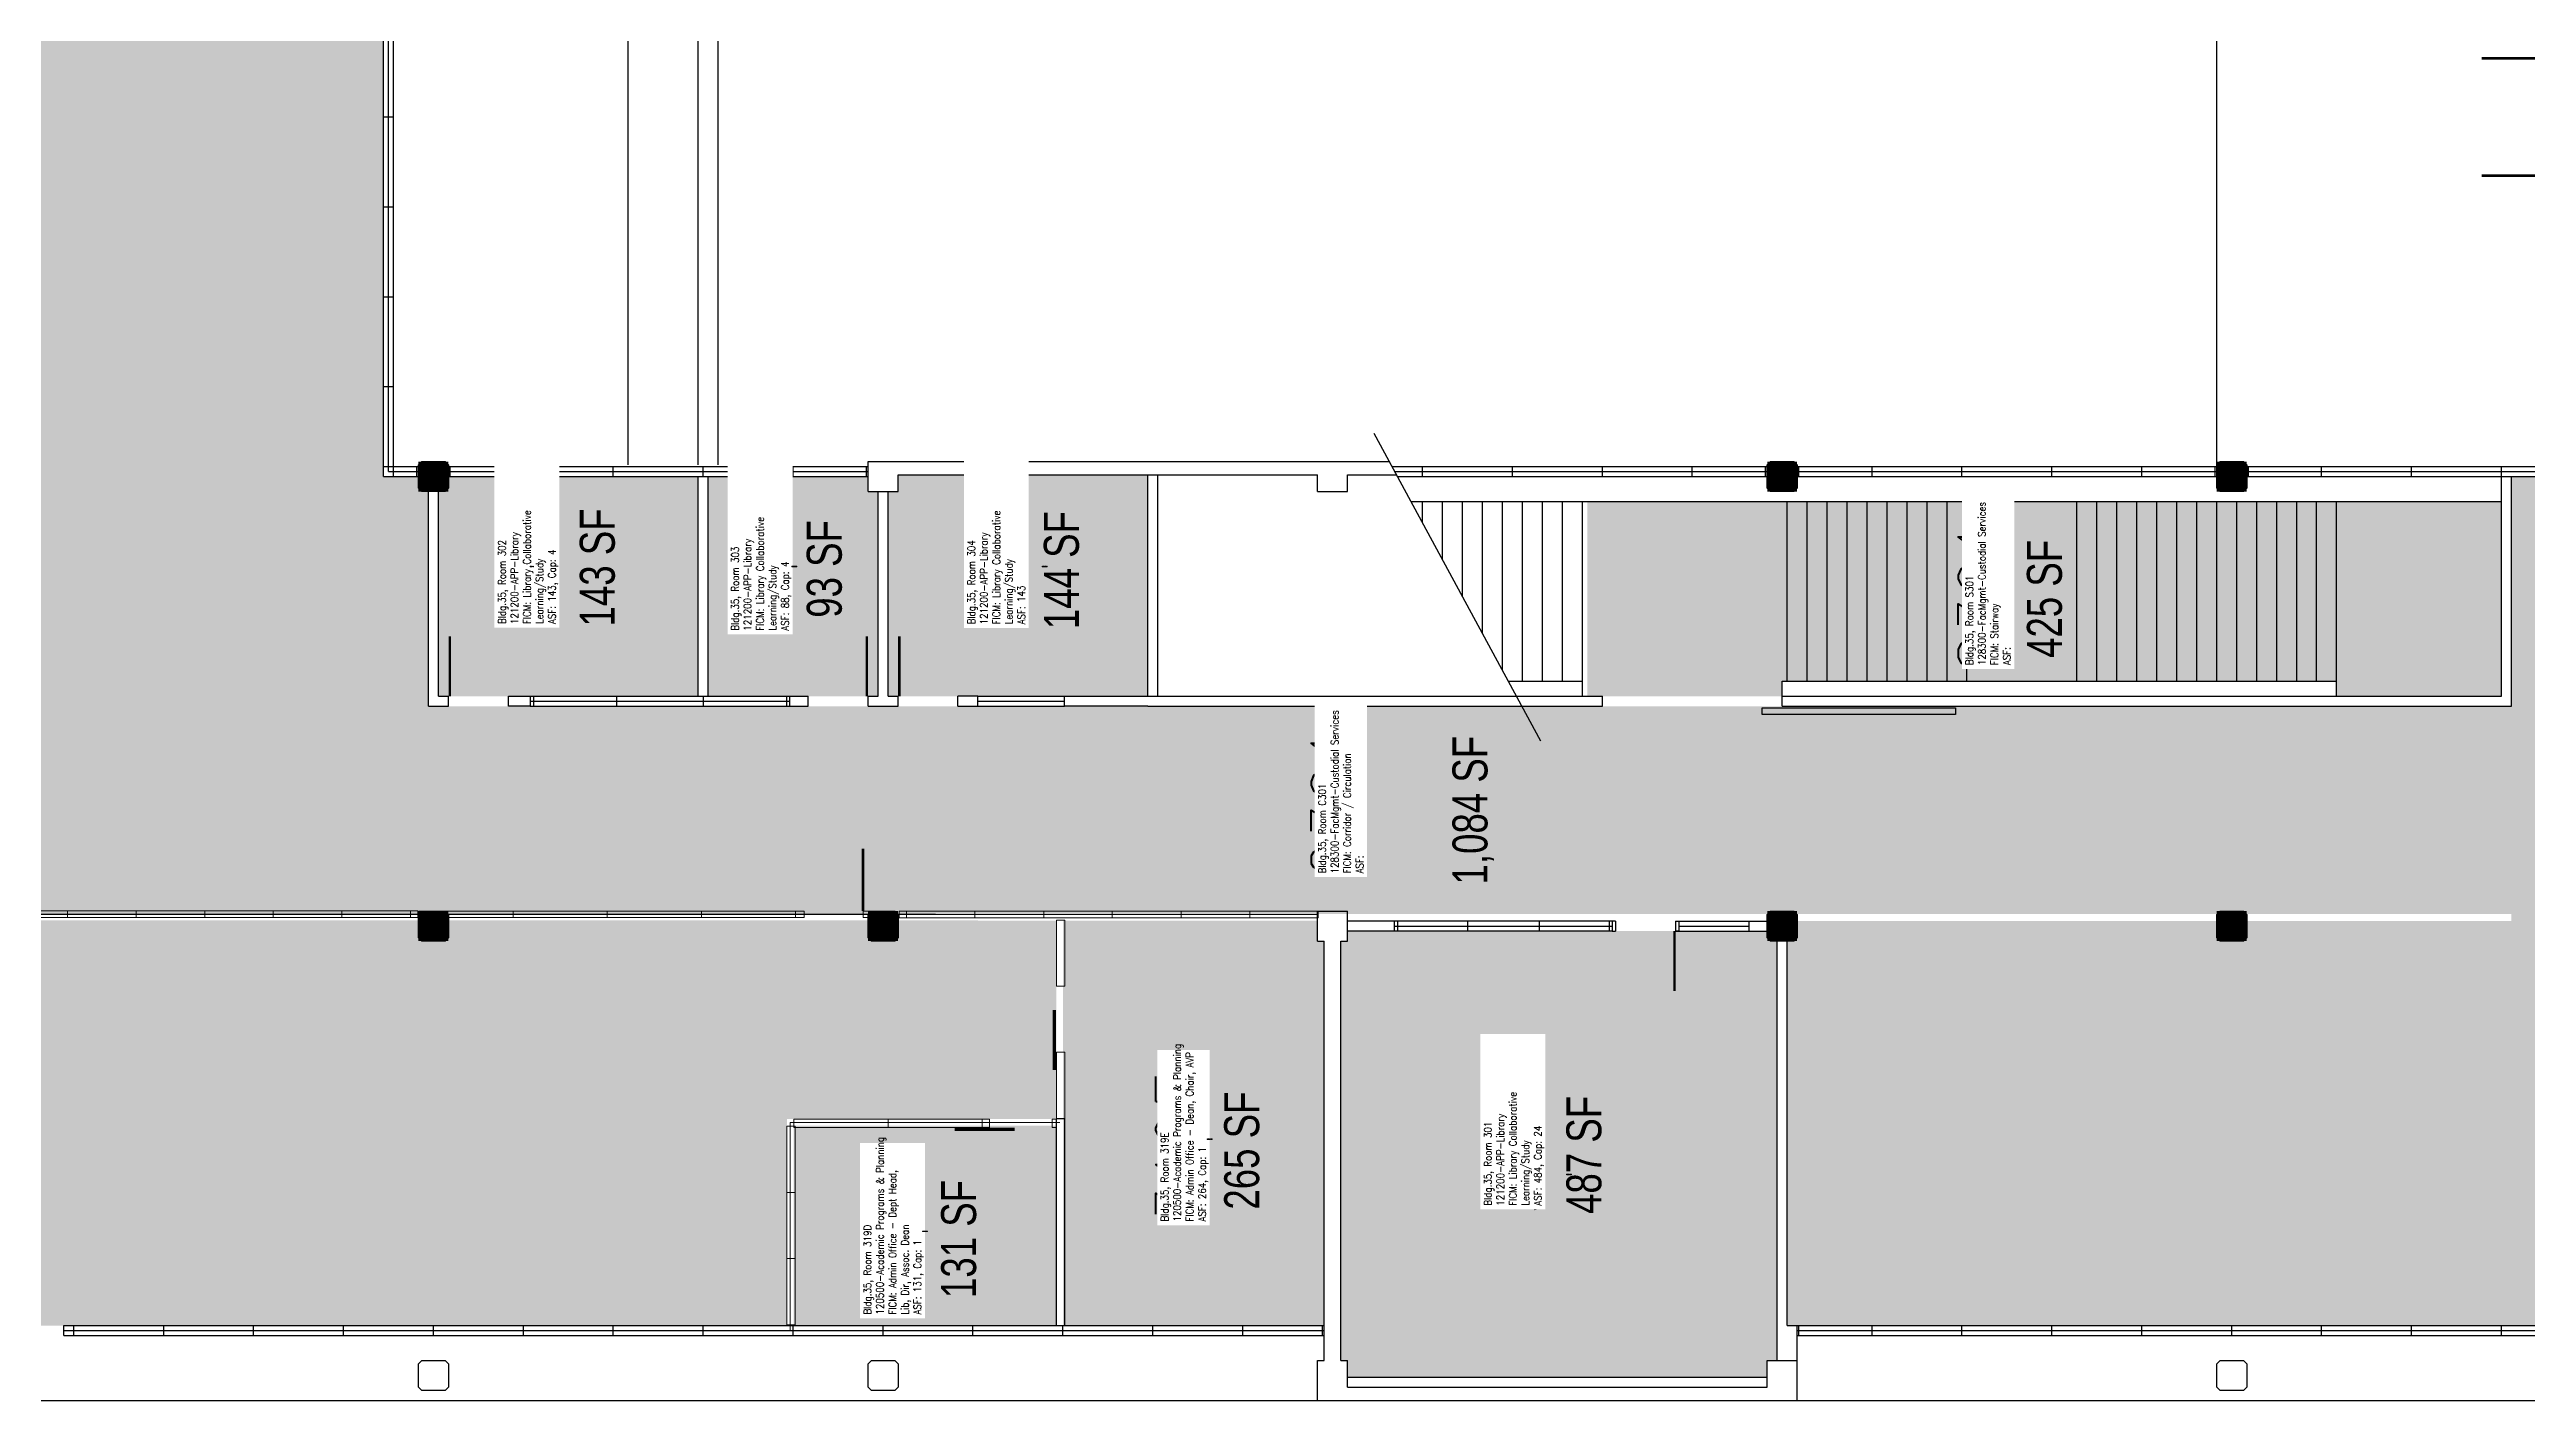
# Model space of a CAD drawing. Header units: inches. Extents: x 0 to 3525, y 0 to 2715.
# Drawn here: x 849 to 2337, y 255 to 1066 of the extents above; entities that cross this region are included whole.
import ezdxf
from ezdxf.enums import TextEntityAlignment as Align

# ---------------------------------------------------------------- set-up
doc = ezdxf.new("R2010")
doc.units = ezdxf.units.IN
doc.header["$LTSCALE"] = 10
doc.header["$MEASUREMENT"] = 0
doc.layers.get('0').update_dxf_attribs({"linetype": 'CONTINUOUS'})
for name, color, linetype in [('A-DOOR', 2, 'CONTINUOUS'), ('A-FLOR', 3, 'CONTINUOUS'), ('A-GLAZ', 1, 'CONTINUOUS'), ('A-GLAZ-SILL', 2, 'CONTINUOUS'), ('A-IDEN-RNUM', 7, 'CONTINUOUS'), ('A-IDEN-SNUM', 4, 'CONTINUOUS'), ('A-IDEN-VNUM', 4, 'CONTINUOUS'), ('A-ROOF', 2, 'CONTINUOUS'), ('A-SWAL', 5, 'CONTINUOUS'), ('A-WALL', 5, 'CONTINUOUS'), ('A-WALL-PATT', 7, 'CONTINUOUS'), ('AREA-TEXT', 3, 'CONTINUOUS'), ('Rooms-Category-Color', 7, 'CONTINUOUS'), ('Rooms-College-Color', 7, 'CONTINUOUS'), ('Rooms-Department-Color', 7, 'CONTINUOUS'), ('Rooms-Division-Color', 7, 'CONTINUOUS'), ('Rooms-Information', 7, 'CONTINUOUS')]:
    doc.layers.add(name, color=color, linetype=linetype)
doc.styles.add('AREA', font='arial.ttf', dxfattribs={"width": 0.75, "height": 21})
doc.styles.add('ROOMSNUMBER', font='TXT.SHX', dxfattribs={"height": 0.03})
doc.styles.add('ROOMVNUMBER', font='simplex.shx', dxfattribs={"width": 0.85})

# ---------------------------------------------------------------- blocks, each defined once
blk = doc.blocks.new('COL')
at = {"layer": 'A-SWAL'}
blk.add_lwpolyline([(9, 7), (9, -7), (7, -9), (-7, -9), (-9, -7), (-9, 7), (-7, 9), (7, 9)], close=True, dxfattribs=at)
at = {"layer": 'A-WALL-PATT', "const_width": 18}
blk.add_lwpolyline([(0, 9), (0, -9)], dxfattribs=at)

msp = doc.modelspace()

# ---------------------------------------------------------------- hatches: boundary and pattern name
at = {"layer": 'Rooms-Category-Color', "true_color": 0x99d7b2}
for points in [[(1077, 547.2), (1077, 672), (1077, 801), (1073, 801), (1071, 803), (1071, 810), (1050, 810), (1050, 1566), (2352, 1566), (2352, 810), (2328, 810), (2328, 543), (1899, 543), (1899, 533), (1897, 531), (1893, 531), (1893, 300), (2422, 300), (2422, 378), (2430, 378), (2430, 279), (2439, 279), (2439, 263), (2691, 263), (2691, 279), (2709, 279), (2709, 486), (2700, 486), (2700, 972), (2808, 972), (2808, 1458), (2700, 1458), (2700, 1566), (2700, 1728), (2710, 1728), (2710, 1635), (2808, 1635), (2916, 1635), (2967, 1635), (2973, 1635), (3048, 1635), (3048, 1882), (3048, 1890), (3085, 1890), (3085, 1893), (3085, 2052), (3085, 2160), (3085, 2260), (3048, 2260), (3048, 2268), (3048, 2421), (3048, 2529), (2708, 2529), (2708, 2427), (2708, 2421), (2708, 2322), (2700, 2322), (2700, 2328), (2700, 2422), (2541, 2422), (2535, 2422), (2519, 2422), (2518, 2422), (2507, 2422), (2483, 2422), (2482, 2422), (2471, 2422), (2436, 2422), (2430, 2422), (2430, 2322), (2422, 2322), (2422, 2529), (1088, 2529), (1088, 2322), (1080, 2322), (1080, 2422), (1074, 2422), (921, 2422), (915, 2422), (899, 2422), (898, 2422), (894.4, 2422), (863, 2422), (862, 2422), (858.4, 2422), (810, 2422), (810, 2325), (810, 2322), (802, 2322), (802, 2421), (802, 2427), (802, 2529), (540, 2529), (300, 2529), (300, 2439), (300, 2435), (300, 2421), (300, 2331), (300, 2323), (270, 2323), (270, 2169), (279, 2169), (279, 2163), (300, 2163), (435, 2163), (435, 2107), (435, 2071), (435, 1837), (435, 1801), (435, 1785), (492, 1785), (528, 1785), (537, 1785), (543, 1785), (543, 1772), (543, 1736), (543, 1623), (554, 1623), (559, 1623), (590, 1623), (595, 1623), (645, 1623), (651, 1623), (655, 1623), (691, 1623), (702, 1623), (702, 1620), (806, 1620), (807, 1620), (810, 1620), (810, 1461), (810, 1350), (810, 1305.5), (810, 1263.5), (810, 1188.6), (810, 1146.6), (810, 957.6), (810, 810), (810, 549), (817, 549), (819, 547.2), (1076.7, 547.2)], [(1185, 810), (1188, 810), (1191, 810), (1239, 810), (1239, 678), (1191, 678), (1125, 678), (1089, 678), (1083, 678), (1083, 699), (1083, 705), (1083, 810), (1089, 810), (1103, 810), (1139, 810)], [(1341, 801), (1341, 810), (1245, 810), (1245, 678), (1305, 678), (1321, 678), (1341, 678), (1347, 678), (1347, 699), (1347, 801)], [(1359, 801), (1359, 811), (1509, 811), (1509, 810), (1509, 705), (1509, 678), (1461, 678), (1458, 678), (1455, 678), (1395, 678), (1359, 678), (1353, 678), (1353, 705), (1353, 801)], [(1887, 279), (1881, 279), (1881, 269), (1785, 269), (1779, 269), (1629, 269), (1629, 279), (1625, 279), (1625, 432), (1625, 531), (1629, 531), (1629, 537), (1631, 537), (1632, 537), (1667, 537), (1668, 537), (1779, 537), (1785, 537), (1790, 537), (1826, 537), (1887, 537), (1887, 300), (1887, 299), (1887, 279), (1887, 299)]]:
    msp.add_hatch(color=253, dxfattribs=at).paths.add_polyline_path(points)
at = {"layer": 'Rooms-Category-Color', "true_color": 0xfa9ba3}
for points in [[(804.9, 549), (804.9, 810), (537, 810), (537, 822), (537, 858), (537, 937), (537, 962), (518, 962), (514, 962), (467, 962), (437.6, 962), (437.6, 919.6), (370.7, 919.6), (370.7, 962), (271, 962), (271, 819), (279, 819), (279, 816), (279, 810), (279, 801), (271, 801), (271, 549), (279, 549), (279, 543), (279, 537), (279, 535), (300, 535), (300, 531), (300, 437.5), (810.6, 437.5), (810.6, 300), (819, 300), (969, 300), (975, 300), (1077, 300), (1083, 300), (1292.3, 300), (1292.3, 424), (1454.1, 424), (1454.1, 543.3), (819, 543.5), (819, 533), (817, 531), (803, 531), (801, 533), (801, 547), (803, 549)], [(1458.1, 300), (1615, 300), (1615, 531), (1611, 531), (1611, 543.3), (1458.1, 543.3)], [(1296.3, 300), (1454.1, 300), (1454.1, 420), (1296.3, 420)]]:
    msp.add_hatch(color=241, dxfattribs=at).paths.add_polyline_path(points)
at = {"layer": 'Rooms-Category-Color', "true_color": 0xadadad}
for points in [[(2322, 795), (2223, 795), (2163, 795), (2151, 795), (2067, 795), (2001, 795), (1989, 795), (1994.5, 795), (1773, 795), (1773, 678), (1890, 678), (1890, 687), (2001, 687), (2067, 687), (2115, 687), (2223, 687), (2223, 678), (2319, 678), (2322, 678), (2322, 722), (2322, 758)], [(2328, 672), (1077, 672), (1077, 547.2), (2328, 547.2)]]:
    msp.add_hatch(color=253, dxfattribs=at).paths.add_polyline_path(points)
at = {"layer": 'Rooms-College-Color', "true_color": 0x80bc67}
for points in [[(1077, 547.2), (1077, 672), (1077, 801), (1073, 801), (1071, 803), (1071, 810), (1050, 810), (1050, 1566), (2352, 1566), (2352, 810), (2328, 810), (2328, 543), (1899, 543), (1899, 533), (1897, 531), (1893, 531), (1893, 300), (2422, 300), (2422, 378), (2430, 378), (2430, 279), (2439, 279), (2439, 263), (2691, 263), (2691, 279), (2709, 279), (2709, 486), (2700, 486), (2700, 972), (2808, 972), (2808, 1458), (2700, 1458), (2700, 1566), (2700, 1728), (2710, 1728), (2710, 1635), (2808, 1635), (2916, 1635), (2967, 1635), (2973, 1635), (3048, 1635), (3048, 1882), (3048, 1890), (3085, 1890), (3085, 1893), (3085, 2052), (3085, 2160), (3085, 2260), (3048, 2260), (3048, 2268), (3048, 2421), (3048, 2529), (2708, 2529), (2708, 2427), (2708, 2421), (2708, 2322), (2700, 2322), (2700, 2328), (2700, 2422), (2541, 2422), (2535, 2422), (2519, 2422), (2518, 2422), (2507, 2422), (2483, 2422), (2482, 2422), (2471, 2422), (2436, 2422), (2430, 2422), (2430, 2322), (2422, 2322), (2422, 2529), (1088, 2529), (1088, 2322), (1080, 2322), (1080, 2422), (1074, 2422), (921, 2422), (915, 2422), (899, 2422), (898, 2422), (894.4, 2422), (863, 2422), (862, 2422), (858.4, 2422), (810, 2422), (810, 2325), (810, 2322), (802, 2322), (802, 2421), (802, 2427), (802, 2529), (540, 2529), (300, 2529), (300, 2439), (300, 2435), (300, 2421), (300, 2331), (300, 2323), (270, 2323), (270, 2169), (279, 2169), (279, 2163), (300, 2163), (435, 2163), (435, 2107), (435, 2071), (435, 1837), (435, 1801), (435, 1785), (492, 1785), (528, 1785), (537, 1785), (543, 1785), (543, 1772), (543, 1736), (543, 1623), (554, 1623), (559, 1623), (590, 1623), (595, 1623), (645, 1623), (651, 1623), (655, 1623), (691, 1623), (702, 1623), (702, 1620), (806, 1620), (807, 1620), (810, 1620), (810, 1461), (810, 1350), (810, 1305.5), (810, 1263.5), (810, 1188.6), (810, 1146.6), (810, 957.6), (810, 810), (810, 549), (817, 549), (819, 547.2), (1076.7, 547.2)], [(804.9, 549), (804.9, 810), (537, 810), (537, 822), (537, 858), (537, 937), (537, 962), (518, 962), (514, 962), (467, 962), (437.6, 962), (437.6, 919.6), (370.7, 919.6), (370.7, 962), (271, 962), (271, 819), (279, 819), (279, 816), (279, 810), (279, 801), (271, 801), (271, 549), (279, 549), (279, 543), (279, 537), (279, 535), (300, 535), (300, 531), (300, 437.5), (810.6, 437.5), (810.6, 300), (819, 300), (969, 300), (975, 300), (1077, 300), (1083, 300), (1292.3, 300), (1292.3, 424), (1454.1, 424), (1454.1, 543.3), (819, 543.5), (819, 533), (817, 531), (803, 531), (801, 533), (801, 547), (803, 549)], [(1185, 810), (1188, 810), (1191, 810), (1239, 810), (1239, 678), (1191, 678), (1125, 678), (1089, 678), (1083, 678), (1083, 699), (1083, 705), (1083, 810), (1089, 810), (1103, 810), (1139, 810)], [(1341, 801), (1341, 810), (1245, 810), (1245, 678), (1305, 678), (1321, 678), (1341, 678), (1347, 678), (1347, 699), (1347, 801)], [(1359, 801), (1359, 811), (1509, 811), (1509, 810), (1509, 705), (1509, 678), (1461, 678), (1458, 678), (1455, 678), (1395, 678), (1359, 678), (1353, 678), (1353, 705), (1353, 801)], [(1887, 279), (1881, 279), (1881, 269), (1785, 269), (1779, 269), (1629, 269), (1629, 279), (1625, 279), (1625, 432), (1625, 531), (1629, 531), (1629, 537), (1631, 537), (1632, 537), (1667, 537), (1668, 537), (1779, 537), (1785, 537), (1790, 537), (1826, 537), (1887, 537), (1887, 300), (1887, 299), (1887, 279), (1887, 299)]]:
    msp.add_hatch(color=83, dxfattribs=at).paths.add_polyline_path(points)
at = {"layer": 'Rooms-College-Color', "true_color": 0xadadad}
for points in [[(2322, 795), (2223, 795), (2163, 795), (2151, 795), (2067, 795), (2001, 795), (1989, 795), (1994.5, 795), (1773, 795), (1773, 678), (1890, 678), (1890, 687), (2001, 687), (2067, 687), (2115, 687), (2223, 687), (2223, 678), (2319, 678), (2322, 678), (2322, 722), (2322, 758)], [(2328, 672), (1077, 672), (1077, 547.2), (2328, 547.2)]]:
    msp.add_hatch(color=253, dxfattribs=at).paths.add_polyline_path(points)
at = {"layer": 'Rooms-College-Color', "true_color": 0xffff64}
for points in [[(1458.1, 300), (1615, 300), (1615, 531), (1611, 531), (1611, 543.3), (1458.1, 543.3)], [(1296.3, 300), (1454.1, 300), (1454.1, 420), (1296.3, 420)]]:
    msp.add_hatch(color=51, dxfattribs=at).paths.add_polyline_path(points)
at = {"layer": 'Rooms-Department-Color', "true_color": 0x62f98f}
for points in [[(1077, 547.2), (1077, 672), (1077, 801), (1073, 801), (1071, 803), (1071, 810), (1050, 810), (1050, 1566), (2352, 1566), (2352, 810), (2328, 810), (2328, 543), (1899, 543), (1899, 533), (1897, 531), (1893, 531), (1893, 300), (2422, 300), (2422, 378), (2430, 378), (2430, 279), (2439, 279), (2439, 263), (2691, 263), (2691, 279), (2709, 279), (2709, 486), (2700, 486), (2700, 972), (2808, 972), (2808, 1458), (2700, 1458), (2700, 1566), (2700, 1728), (2710, 1728), (2710, 1635), (2808, 1635), (2916, 1635), (2967, 1635), (2973, 1635), (3048, 1635), (3048, 1882), (3048, 1890), (3085, 1890), (3085, 1893), (3085, 2052), (3085, 2160), (3085, 2260), (3048, 2260), (3048, 2268), (3048, 2421), (3048, 2529), (2708, 2529), (2708, 2427), (2708, 2421), (2708, 2322), (2700, 2322), (2700, 2328), (2700, 2422), (2541, 2422), (2535, 2422), (2519, 2422), (2518, 2422), (2507, 2422), (2483, 2422), (2482, 2422), (2471, 2422), (2436, 2422), (2430, 2422), (2430, 2322), (2422, 2322), (2422, 2529), (1088, 2529), (1088, 2322), (1080, 2322), (1080, 2422), (1074, 2422), (921, 2422), (915, 2422), (899, 2422), (898, 2422), (894.4, 2422), (863, 2422), (862, 2422), (858.4, 2422), (810, 2422), (810, 2325), (810, 2322), (802, 2322), (802, 2421), (802, 2427), (802, 2529), (540, 2529), (300, 2529), (300, 2439), (300, 2435), (300, 2421), (300, 2331), (300, 2323), (270, 2323), (270, 2169), (279, 2169), (279, 2163), (300, 2163), (435, 2163), (435, 2107), (435, 2071), (435, 1837), (435, 1801), (435, 1785), (492, 1785), (528, 1785), (537, 1785), (543, 1785), (543, 1772), (543, 1736), (543, 1623), (554, 1623), (559, 1623), (590, 1623), (595, 1623), (645, 1623), (651, 1623), (655, 1623), (691, 1623), (702, 1623), (702, 1620), (806, 1620), (807, 1620), (810, 1620), (810, 1461), (810, 1350), (810, 1305.5), (810, 1263.5), (810, 1188.6), (810, 1146.6), (810, 957.6), (810, 810), (810, 549), (817, 549), (819, 547.2), (1076.7, 547.2)], [(804.9, 549), (804.9, 810), (537, 810), (537, 822), (537, 858), (537, 937), (537, 962), (518, 962), (514, 962), (467, 962), (437.6, 962), (437.6, 919.6), (370.7, 919.6), (370.7, 962), (271, 962), (271, 819), (279, 819), (279, 816), (279, 810), (279, 801), (271, 801), (271, 549), (279, 549), (279, 543), (279, 537), (279, 535), (300, 535), (300, 531), (300, 437.5), (810.6, 437.5), (810.6, 300), (819, 300), (969, 300), (975, 300), (1077, 300), (1083, 300), (1292.3, 300), (1292.3, 424), (1454.1, 424), (1454.1, 543.3), (819, 543.5), (819, 533), (817, 531), (803, 531), (801, 533), (801, 547), (803, 549)], [(1185, 810), (1188, 810), (1191, 810), (1239, 810), (1239, 678), (1191, 678), (1125, 678), (1089, 678), (1083, 678), (1083, 699), (1083, 705), (1083, 810), (1089, 810), (1103, 810), (1139, 810)], [(1341, 801), (1341, 810), (1245, 810), (1245, 678), (1305, 678), (1321, 678), (1341, 678), (1347, 678), (1347, 699), (1347, 801)], [(1359, 801), (1359, 811), (1509, 811), (1509, 810), (1509, 705), (1509, 678), (1461, 678), (1458, 678), (1455, 678), (1395, 678), (1359, 678), (1353, 678), (1353, 705), (1353, 801)], [(1458.1, 300), (1615, 300), (1615, 531), (1611, 531), (1611, 543.3), (1458.1, 543.3)], [(1887, 279), (1881, 279), (1881, 269), (1785, 269), (1779, 269), (1629, 269), (1629, 279), (1625, 279), (1625, 432), (1625, 531), (1629, 531), (1629, 537), (1631, 537), (1632, 537), (1667, 537), (1668, 537), (1779, 537), (1785, 537), (1790, 537), (1826, 537), (1887, 537), (1887, 300), (1887, 299), (1887, 279), (1887, 299)], [(1296.3, 300), (1454.1, 300), (1454.1, 420), (1296.3, 420)]]:
    msp.add_hatch(color=91, dxfattribs=at).paths.add_polyline_path(points)
at = {"layer": 'Rooms-Department-Color', "true_color": 0xacacac}
for points in [[(2322, 795), (2223, 795), (2163, 795), (2151, 795), (2067, 795), (2001, 795), (1989, 795), (1994.5, 795), (1773, 795), (1773, 678), (1890, 678), (1890, 687), (2001, 687), (2067, 687), (2115, 687), (2223, 687), (2223, 678), (2319, 678), (2322, 678), (2322, 722), (2322, 758)], [(2328, 672), (1077, 672), (1077, 547.2), (2328, 547.2)]]:
    msp.add_hatch(color=253, dxfattribs=at).paths.add_polyline_path(points)
at = {"layer": 'Rooms-Division-Color', "true_color": 0x62f98f}
for points in [[(1077, 547.2), (1077, 672), (1077, 801), (1073, 801), (1071, 803), (1071, 810), (1050, 810), (1050, 1566), (2352, 1566), (2352, 810), (2328, 810), (2328, 543), (1899, 543), (1899, 533), (1897, 531), (1893, 531), (1893, 300), (2422, 300), (2422, 378), (2430, 378), (2430, 279), (2439, 279), (2439, 263), (2691, 263), (2691, 279), (2709, 279), (2709, 486), (2700, 486), (2700, 972), (2808, 972), (2808, 1458), (2700, 1458), (2700, 1566), (2700, 1728), (2710, 1728), (2710, 1635), (2808, 1635), (2916, 1635), (2967, 1635), (2973, 1635), (3048, 1635), (3048, 1882), (3048, 1890), (3085, 1890), (3085, 1893), (3085, 2052), (3085, 2160), (3085, 2260), (3048, 2260), (3048, 2268), (3048, 2421), (3048, 2529), (2708, 2529), (2708, 2427), (2708, 2421), (2708, 2322), (2700, 2322), (2700, 2328), (2700, 2422), (2541, 2422), (2535, 2422), (2519, 2422), (2518, 2422), (2507, 2422), (2483, 2422), (2482, 2422), (2471, 2422), (2436, 2422), (2430, 2422), (2430, 2322), (2422, 2322), (2422, 2529), (1088, 2529), (1088, 2322), (1080, 2322), (1080, 2422), (1074, 2422), (921, 2422), (915, 2422), (899, 2422), (898, 2422), (894.4, 2422), (863, 2422), (862, 2422), (858.4, 2422), (810, 2422), (810, 2325), (810, 2322), (802, 2322), (802, 2421), (802, 2427), (802, 2529), (540, 2529), (300, 2529), (300, 2439), (300, 2435), (300, 2421), (300, 2331), (300, 2323), (270, 2323), (270, 2169), (279, 2169), (279, 2163), (300, 2163), (435, 2163), (435, 2107), (435, 2071), (435, 1837), (435, 1801), (435, 1785), (492, 1785), (528, 1785), (537, 1785), (543, 1785), (543, 1772), (543, 1736), (543, 1623), (554, 1623), (559, 1623), (590, 1623), (595, 1623), (645, 1623), (651, 1623), (655, 1623), (691, 1623), (702, 1623), (702, 1620), (806, 1620), (807, 1620), (810, 1620), (810, 1461), (810, 1350), (810, 1305.5), (810, 1263.5), (810, 1188.6), (810, 1146.6), (810, 957.6), (810, 810), (810, 549), (817, 549), (819, 547.2), (1076.7, 547.2)], [(804.9, 549), (804.9, 810), (537, 810), (537, 822), (537, 858), (537, 937), (537, 962), (518, 962), (514, 962), (467, 962), (437.6, 962), (437.6, 919.6), (370.7, 919.6), (370.7, 962), (271, 962), (271, 819), (279, 819), (279, 816), (279, 810), (279, 801), (271, 801), (271, 549), (279, 549), (279, 543), (279, 537), (279, 535), (300, 535), (300, 531), (300, 437.5), (810.6, 437.5), (810.6, 300), (819, 300), (969, 300), (975, 300), (1077, 300), (1083, 300), (1292.3, 300), (1292.3, 424), (1454.1, 424), (1454.1, 543.3), (819, 543.5), (819, 533), (817, 531), (803, 531), (801, 533), (801, 547), (803, 549)], [(1185, 810), (1188, 810), (1191, 810), (1239, 810), (1239, 678), (1191, 678), (1125, 678), (1089, 678), (1083, 678), (1083, 699), (1083, 705), (1083, 810), (1089, 810), (1103, 810), (1139, 810)], [(1341, 801), (1341, 810), (1245, 810), (1245, 678), (1305, 678), (1321, 678), (1341, 678), (1347, 678), (1347, 699), (1347, 801)], [(1359, 801), (1359, 811), (1509, 811), (1509, 810), (1509, 705), (1509, 678), (1461, 678), (1458, 678), (1455, 678), (1395, 678), (1359, 678), (1353, 678), (1353, 705), (1353, 801)], [(1458.1, 300), (1615, 300), (1615, 531), (1611, 531), (1611, 543.3), (1458.1, 543.3)], [(1887, 279), (1881, 279), (1881, 269), (1785, 269), (1779, 269), (1629, 269), (1629, 279), (1625, 279), (1625, 432), (1625, 531), (1629, 531), (1629, 537), (1631, 537), (1632, 537), (1667, 537), (1668, 537), (1779, 537), (1785, 537), (1790, 537), (1826, 537), (1887, 537), (1887, 300), (1887, 299), (1887, 279), (1887, 299)], [(1296.3, 300), (1454.1, 300), (1454.1, 420), (1296.3, 420)]]:
    msp.add_hatch(color=91, dxfattribs=at).paths.add_polyline_path(points)
at = {"layer": 'Rooms-Division-Color', "true_color": 0xadadad}
for points in [[(2322, 795), (2223, 795), (2163, 795), (2151, 795), (2067, 795), (2001, 795), (1989, 795), (1994.5, 795), (1773, 795), (1773, 678), (1890, 678), (1890, 687), (2001, 687), (2067, 687), (2115, 687), (2223, 687), (2223, 678), (2319, 678), (2322, 678), (2322, 722), (2322, 758)], [(2328, 672), (1077, 672), (1077, 547.2), (2328, 547.2)]]:
    msp.add_hatch(color=253, dxfattribs=at).paths.add_polyline_path(points)

# ---------------------------------------------------------------- linework, layer by layer
at = {"layer": 'A-DOOR'}
for p, q in [((1878, 671), (1994, 671)), ((1878, 667), (1878, 671)), ((1994, 671), (1994, 667)), ((1994, 667), (1878, 667))]:
    msp.add_line(p, q, dxfattribs=at)
for points in [[(2346, 1061.2, 1.5, 1.5, 0), (2310, 1061.2, 0, 0, 0), (2310, 1060.5, 0, 0, 0.414214), (2347.5, 1026, 0, 0, 0.414214)], [(2346, 990.7, 1.5, 1.5, 0), (2310, 990.7, 0, 0, 0), (2310, 991.5, 0, 0, -0.414214), (2347.5, 1026, 0, 0, -0.414214)], [(1089.8, 678, 1.5, 1.5, 0), (1089.8, 714, 0, 0, 0), (1090.5, 714, 0, 0, -0.414214), (1125, 676.5, 0, 0, -0.414214)], [(1340.3, 678, 1.5, 1.5, 0), (1340.3, 714, 0, 0, 0), (1339.5, 714, 0, 0, 0.414214), (1305, 676.5, 0, 0, 0.414214)], [(1359.8, 678, 1.5, 1.5, 0), (1359.8, 714, 0, 0, 0), (1360.5, 714, 0, 0, -0.414214), (1395, 676.5, 0, 0, -0.414214)], [(1338, 549, 1.5, 1.5, 0), (1338, 586.5, 0, 0, 0), (1337.2, 586.5, 0, 0, 0.414214), (1302.7, 549, 0, 0, 0.414214)], [(1825.3, 537, 1.5, 1.5, 0), (1825.3, 501, 0, 0, 0), (1824.5, 501, 0, 0, -0.414214), (1790, 538.5, 0, 0, -0.414214)], [(822.8, 298, 1.5, 1.5, 0), (822.8, 334, 0, 0, 0), (823.5, 334, 0, 0, -0.414214), (858, 296.5, 0, 0, -0.414214)]]:
    msp.add_lwpolyline(points, format="xyseb", dxfattribs=at)
at = {"layer": 'A-DOOR', "const_width": 2}
for points in [[(1452.8, 453.6), (1452.8, 465.6), (1452.8, 477.6), (1452.8, 489.6)], [(1393, 417.8), (1405, 417.8), (1417, 417.8), (1429, 417.8)], [(1393, 417.8), (1405, 417.8), (1417, 417.8), (1429, 417.8)]]:
    msp.add_lwpolyline(points, dxfattribs=at)
at = {"layer": 'A-FLOR'}
for p, q in [((2151, 816), (2151, 1560)), ((1745, 651.1), (1645, 835.8)), ((1674, 782.2), (1674, 795)), ((1686, 760), (1686, 795)), ((1698, 737.9), (1698, 795)), ((1710, 715.7), (1710, 795)), ((1722, 693.5), (1722, 795)), ((1734, 687), (1734, 795)), ((1746, 687), (1746, 795)), ((1758, 687), (1758, 795)), ((1770, 687), (1770, 795)), ((1893, 687.4), (1893, 795)), ((1905, 687.4), (1905, 795)), ((1917, 687.4), (1917, 795)), ((1929, 687.4), (1929, 795)), ((1941, 687.4), (1941, 795)), ((1953, 687.4), (1953, 795)), ((1965, 687.4), (1965, 795)), ((1977, 687.4), (1977, 795)), ((1989, 687.4), (1989, 795)), ((2001, 687.4), (2001, 795)), ((2067, 687.4), (2067, 795)), ((2079, 687.4), (2079, 795)), ((2091, 687.4), (2091, 795)), ((2103, 687.4), (2103, 795)), ((2115, 687.4), (2115, 795)), ((2127, 687.4), (2127, 795)), ((2139, 687.4), (2139, 795)), ((2151, 687.4), (2151, 795)), ((2163, 687.4), (2163, 795)), ((2175, 687.4), (2175, 795)), ((2187, 687), (2187, 795)), ((2199, 687), (2199, 795)), ((2211, 687), (2211, 795)), ((2223, 687), (2223, 795))]:
    msp.add_line(p, q, dxfattribs=at)
at = {"layer": 'A-GLAZ'}
for p, q in [((1053, 813), (1053, 1563)), ((1050, 1026), (1056, 1026)), ((1050, 972), (1056, 972)), ((1050, 918), (1056, 918)), ((1050, 864), (1056, 864)), ((1050, 816), (1056, 816)), ((1053, 813), (1071, 813)), ((1056, 810), (1056, 816)), ((1070, 810), (1070, 816)), ((1089, 813), (1341, 813)), ((1090, 810), (1090, 816)), ((1134, 810), (1134, 816)), ((1188, 810), (1188, 816)), ((1242, 810), (1242, 816)), ((1296, 810), (1296, 816)), ((1340, 810), (1340, 816)), ((1657.3, 813), (1881, 813)), ((1674, 810), (1674, 816)), ((1728, 810), (1728, 816)), ((1782, 810), (1782, 816)), ((1836, 810), (1836, 816)), ((1880, 810), (1880, 816)), ((1899, 813), (2151, 813)), ((1900, 810), (1900, 816)), ((1944, 810), (1944, 816)), ((1998, 810), (1998, 816)), ((2052, 810), (2052, 816)), ((2106, 810), (2106, 816)), ((2150, 810), (2150, 816)), ((2169, 813), (2349, 813)), ((2170, 810), (2170, 816)), ((2214, 810), (2214, 816)), ((2268, 810), (2268, 816)), ((2322, 810), (2322, 816)), ((1138, 675), (1190, 675)), ((1140, 678), (1140, 672)), ((1190, 678), (1190, 672)), ((1190, 675), (1242, 675)), ((1242, 678), (1242, 672)), ((1242, 675), (1294, 675)), ((1292, 678), (1292, 672)), ((1407, 675), (1459, 675)), ((811.5, 547.2), (1341, 547.2)), ((852.1, 547.2), (1381.6, 547.2)), ((1657, 540), (1788, 540)), ((1659, 543), (1659, 537)), ((1701, 543), (1701, 537)), ((1744, 543), (1744, 537)), ((1786, 543), (1786, 537)), ((1828, 540), (1870, 540)), ((864, 294), (864, 300)), ((918, 294), (918, 300)), ((972, 294), (972, 300)), ((1026, 294), (1026, 300)), ((1080, 294), (1080, 300)), ((1134, 294), (1134, 300)), ((1188, 294), (1188, 300)), ((1242, 294), (1242, 300)), ((1296, 294), (1296, 300)), ((1350, 294), (1350, 300)), ((1404, 294), (1404, 300)), ((1458, 294), (1458, 300)), ((1512, 294), (1512, 300)), ((1566, 294), (1566, 300)), ((1614, 294), (1614, 300)), ((1900, 294), (1900, 300)), ((1944, 294), (1944, 300)), ((1998, 294), (1998, 300)), ((2052, 294), (2052, 300)), ((2106, 294), (2106, 300)), ((2160, 294), (2160, 300)), ((2214, 294), (2214, 300)), ((2268, 294), (2268, 300)), ((2322, 294), (2322, 300)), ((858, 297), (1615, 297)), ((1899, 297), (2383, 297))]:
    msp.add_line(p, q, dxfattribs=at)
at = {"layer": 'A-GLAZ', "lineweight": 0}
for points in [[(1070.6, 547.2), (819, 547.2)], [(1359.7, 547), (1611.4, 547)], [(1294.3, 296.9), (1294.3, 422)], [(1294.3, 422), (1456.1, 422)]]:
    msp.add_lwpolyline(points, dxfattribs=at)
at = {"layer": 'A-GLAZ-SILL'}
for p, q in [((1050, 810), (1050, 1566)), ((1056, 816), (1056, 1560)), ((1050, 810), (1071, 810)), ((1056, 816), (1071, 816)), ((1089, 816), (1341, 816)), ((1089, 810), (1341, 810)), ((1655.7, 816), (1881, 816)), ((1658.9, 810), (1881, 810)), ((1899, 816), (2151, 816)), ((1899, 810), (2151, 810)), ((2169, 816), (2346, 816)), ((2169, 810), (2352, 810)), ((1138, 678), (1190, 678)), ((1138, 672), (1190, 672)), ((1190, 678), (1242, 678)), ((1190, 672), (1242, 672)), ((1242, 678), (1294, 678)), ((1242, 672), (1294, 672)), ((1407, 678), (1459, 678)), ((1407, 672), (1459, 672)), ((1701, 543), (1657, 543)), ((1701, 537), (1657, 537)), ((1744, 543), (1701, 543)), ((1744, 537), (1701, 537)), ((1788, 543), (1744, 543)), ((1788, 537), (1744, 537)), ((1828, 543), (1870, 543)), ((1828, 537), (1870, 537)), ((858, 300), (1615, 300)), ((1899, 300), (2383, 300)), ((858, 294), (1615, 294)), ((1899, 294), (2383, 294))]:
    msp.add_line(p, q, dxfattribs=at)
at = {"layer": 'A-GLAZ-SILL', "lineweight": 0}
for points in [[(860.2, 549.2), (819, 549.2), (819, 545.1), (860.2, 545.1), (860.2, 549.2)], [(901.4, 549.2), (860.2, 549.2), (860.2, 545.1), (901.4, 545.1), (901.4, 549.2)], [(942.6, 549.2), (901.4, 549.2), (901.4, 545.1), (942.6, 545.1), (942.6, 549.2)], [(983.8, 549.2), (942.6, 549.2), (942.6, 545.1), (983.8, 545.1), (983.8, 549.2)], [(1025, 549.2), (983.8, 549.2), (983.8, 545.1), (1025, 545.1), (1025, 549.2)], [(1066.2, 549.2), (1025, 549.2), (1025, 545.1), (1066.2, 545.1), (1066.2, 549.2)], [(1070.6, 549.2), (1066.2, 549.2), (1066.2, 545.1), (1070.6, 545.1), (1070.6, 549.2)], [(1071.3, 545.2), (1127.8, 545.2), (1127.8, 549), (1071.3, 549), (1071.3, 545.2)], [(1127.8, 545.2), (1184.3, 545.2), (1184.3, 549), (1127.8, 549), (1127.8, 545.2)], [(1184.3, 545.2), (1240.9, 545.2), (1240.9, 549), (1184.3, 549), (1184.3, 545.2)], [(1240.9, 545.2), (1297.4, 545.2), (1297.4, 549), (1240.9, 549), (1240.9, 545.2)], [(1302.7, 549), (1297.4, 549), (1297.4, 545.2), (1302.7, 545.2), (1302.7, 549)], [(1343.3, 549), (1338, 549), (1338, 545.2), (1343.3, 545.2), (1343.3, 549)], [(1359.7, 545), (1364.1, 545), (1364.1, 549), (1359.7, 549), (1359.7, 545)], [(1364.1, 545), (1405.2, 545), (1405.2, 549), (1364.1, 549), (1364.1, 545)], [(1405.2, 545), (1446.5, 545), (1446.5, 549), (1405.2, 549), (1405.2, 545)], [(1446.5, 545), (1487.7, 545), (1487.7, 549), (1446.5, 549), (1446.5, 545)], [(1454.1, 543.5), (1454.1, 503.9), (1459.1, 503.9), (1459.1, 543.5), (1454.1, 543.5)], [(1487.7, 545), (1529, 545), (1529, 549), (1487.7, 549), (1487.7, 545)], [(1529, 545), (1570.2, 545), (1570.2, 549), (1529, 549), (1529, 545)], [(1570.2, 545), (1611.4, 545), (1611.4, 549), (1570.2, 549), (1570.2, 545)], [(1454.1, 464.2), (1454.1, 424.1), (1459.1, 424.1), (1459.1, 464.2), (1454.1, 464.2)], [(1297.3, 380), (1297.3, 419.8), (1292.3, 419.8), (1292.3, 380), (1296.3, 380)], [(1296.4, 419), (1353, 419), (1353, 424), (1296.4, 424), (1296.4, 419)], [(1353, 419), (1409.5, 419), (1409.5, 424), (1353, 424), (1353, 420)], [(1409.5, 419), (1413.9, 419), (1413.9, 424), (1409.5, 424), (1409.5, 420)], [(1451.5, 419), (1454.1, 419), (1454.1, 424), (1451.5, 424), (1451.5, 419)], [(1297.3, 340.2), (1297.3, 380), (1292.3, 380), (1292.3, 340.2), (1296.3, 340.2)], [(1297.3, 300.4), (1297.3, 340.2), (1292.3, 340.2), (1292.3, 300.4), (1297.3, 300.4)]]:
    msp.add_lwpolyline(points, dxfattribs=at)
at = {"layer": 'A-ROOF'}
for p, q in [((1197, 817), (1197, 1510)), ((1239, 817), (1239, 1510)), ((1251, 817), (1251, 1510)), ((810, 255), (1611, 255)), ((1899, 255), (2422, 255))]:
    msp.add_line(p, q, dxfattribs=at)
at = {"layer": 'A-WALL'}
for p, q in [((1341, 819), (1359, 819)), ((1341, 801), (1341, 819)), ((1359, 819), (1654.1, 819)), ((1239, 678), (1239, 810)), ((1245, 678), (1245, 810)), ((1359, 811), (1611, 811)), ((1359, 801), (1359, 811)), ((1509, 678), (1509, 811)), ((1515, 678), (1515, 811)), ((1611, 801), (1611, 811)), ((1629, 811), (1658.4, 811)), ((1629, 801), (1629, 811)), ((2322, 678), (2322, 810)), ((2328, 672), (2328, 810)), ((1077, 672), (1077, 801)), ((1083, 678), (1083, 801)), ((1341, 801), (1359, 801)), ((1347, 678), (1347, 801)), ((1353, 678), (1353, 801)), ((1611, 801), (1629, 801)), ((1667.1, 795), (2322, 795)), ((1725.5, 687), (1770, 687)), ((1770, 678), (1770, 687)), ((1890, 687), (2223, 687)), ((1890, 672), (1890, 687)), ((2223, 678), (2223, 687)), ((1077, 672), (1089, 672)), ((1083, 678), (1089, 678)), ((1089, 672), (1089, 678)), ((1125, 672), (1125, 678)), ((1125, 678), (1138, 678)), ((1138, 672), (1125, 672)), ((1138, 678), (1138, 672)), ((1294, 672), (1294, 678)), ((1294, 678), (1305, 678)), ((1294, 672), (1305, 672)), ((1305, 672), (1305, 678)), ((1341, 672), (1341, 678)), ((1341, 678), (1347, 678)), ((1341, 672), (1359, 672)), ((1353, 678), (1359, 678)), ((1359, 672), (1359, 678)), ((1395, 672), (1395, 678)), ((1407, 678), (1395, 678)), ((1395, 672), (1407, 672)), ((1407, 672), (1407, 678)), ((1459, 672), (1459, 678)), ((1459, 678), (1509, 678)), ((1509, 672), (1459, 672)), ((1509, 678), (1730.4, 678)), ((1509, 672), (1733.6, 672)), ((1730.4, 678), (1782, 678)), ((1733.6, 672), (1782, 672)), ((1782, 672), (1782, 678)), ((1890, 678), (2322, 678)), ((1890, 672), (2328, 672)), ((1611, 549), (1629, 549)), ((1611, 531), (1611, 549)), ((1629, 531), (1629, 549)), ((1657, 543), (1629, 543)), ((1657, 537), (1629, 537)), ((1657, 543), (1657, 537)), ((1790, 543), (1788, 543)), ((1788, 543), (1788, 537)), ((1788, 537), (1790, 537)), ((1790, 543), (1790, 537)), ((1826, 543), (1826, 537)), ((1826, 543), (1881, 543)), ((1826, 543), (1828, 543)), ((1826, 537), (1881, 537)), ((1828, 537), (1826, 537)), ((1828, 543), (1828, 537)), ((1870, 543), (1870, 537)), ((1611, 531), (1615, 531)), ((1615, 279), (1615, 531)), ((1625, 279), (1625, 531)), ((1625, 531), (1629, 531)), ((1887, 279), (1887, 531)), ((1893, 300), (1893, 531)), ((1454.1, 300), (1454.1, 424.1)), ((1459.1, 424.1), (1454.1, 424.1)), ((1459.1, 300), (1459.1, 424.1)), ((858, 294), (858, 300)), ((1887, 279), (1887, 299)), ((1893, 300), (1899, 300)), ((1899, 279), (1899, 300)), ((1611, 255), (1611, 279)), ((1611, 279), (1615, 279)), ((1625, 279), (1629, 279)), ((1629, 263), (1629, 279)), ((1629, 269), (1881, 269)), ((1881, 279), (1899, 279)), ((1881, 263), (1881, 279)), ((1899, 255), (1899, 279)), ((1611, 255), (1899, 255)), ((1629, 263), (1881, 263))]:
    msp.add_line(p, q, dxfattribs=at)
for points in [[(1089, 277), (1089, 263), (1087, 261), (1073, 261), (1071, 263), (1071, 277), (1073, 279), (1087, 279)], [(1359, 277), (1359, 263), (1357, 261), (1343, 261), (1341, 263), (1341, 277), (1343, 279), (1357, 279)], [(2169, 277), (2169, 263), (2167, 261), (2153, 261), (2151, 263), (2151, 277), (2153, 279), (2167, 279)]]:
    msp.add_lwpolyline(points, close=True, dxfattribs=at)

# ---------------------------------------------------------------- block references
at = {"xscale": 0.9999999962747097, "yscale": 0.9999999962747097, "zscale": 0.9999999962747097}
for p in [(1080, 810), (1890, 810), (2160, 810), (1080, 540), (1350, 540), (1890, 540), (2160, 540)]:
    msp.add_blockref('COL', p, dxfattribs=at)

# ---------------------------------------------------------------- texts
at = {"layer": 'A-IDEN-RNUM', "style": 'ROOMSNUMBER'}
for s, p in [('0302-00', (1139.1, 755.9)), ('0303-00', (1296.7, 755.9)), ('0304-00', (1447, 755.9)), ('0319-E0', (1546.2, 411.9)), ('0301-00', (1761.9, 390.8)), ('0319-D0', (1375.2, 356.6))]:
    msp.add_text(s, height=0.36, rotation=360, dxfattribs=at).set_placement(p, align=Align.MIDDLE_CENTER)
for s, p in [('S301-00', (2009, 746)), ('C301-00', (1621.7, 609))]:
    msp.add_text(s, height=0.36, rotation=360, dxfattribs=at).set_placement(p, align=Align.MIDDLE)
at = {"layer": 'A-IDEN-SNUM', "style": 'ROOMSNUMBER'}
for s, p in [('0350030200', (1139.1, 755.9)), ('0350030300', (1296.7, 755.9)), ('0350030400', (1447, 755.9)), ('03500319E0', (1546.2, 411.9)), ('0350030100', (1761.9, 390.8)), ('03500319D0', (1375.2, 356.6))]:
    msp.add_text(s, height=0.36, rotation=360, dxfattribs=at).set_placement(p, align=Align.MIDDLE_CENTER)
for s, p in [('0350S30100', (2009, 746)), ('0350C30100', (1621.7, 609))]:
    msp.add_text(s, height=0.36, rotation=360, dxfattribs=at).set_placement(p, align=Align.MIDDLE)
at = {"layer": 'A-IDEN-VNUM', "style": 'ROOMVNUMBER', "width": 0.85}
for s, p in [('304', (1419.5, 756.3)), ('302', (1139.1, 755.9)), ('303', (1279.1, 751.8)), ('S301', (2011.5, 738.2)), ('C301', (1622.8, 613.7)), ('319E', (1529.6, 406.5)), ('301', (1731.3, 400.6)), ('319D', (1358.6, 351.2))]:
    msp.add_text(s, height=31.5, rotation=90, dxfattribs=at).set_placement(p, align=Align.MIDDLE_CENTER)
at = {"layer": 'AREA-TEXT', "style": 'AREA', "width": 0.75}
for s, p in [('143 SF', (1178.4, 755.4)), ('93 SF', (1314.7, 754.5)), ('144 SF', (1457.1, 753.8)), ('425 SF', (2047.5, 736.5)), ('1,084 SF', (1702.5, 609.6)), ('265 SF', (1565.4, 405.1)), ('487 SF', (1770.9, 402.5)), ('131 SF', (1395.4, 352))]:
    msp.add_text(s, height=21, rotation=90, dxfattribs=at).set_placement(p, align=Align.MIDDLE_CENTER)

# ---------------------------------------------------------------- next in the draw order: texts
at = {"layer": 'Rooms-Information', "char_height": 4.5, "width": 100.8, "attachment_point": 7, "rotation": 90, "style": 'ROOMVNUMBER', "bg_fill": 3, "box_fill_scale": 1.5, "bg_fill_color": 256, "bg_fill_true_color": 13158600, "bg_fill_transparency": 0}
for s, insert in [('Bldg.35, Room 302^M^J121200-APP-Library^M^JFICM: Library Collaborative Learning/Study^M^JASF: 143, Cap: 4', (1154.9, 721.4)), ('Bldg.35, Room 303^M^J121200-APP-Library^M^JFICM: Library Collaborative Learning/Study^M^JASF: 88, Cap: 4', (1294.9, 717.4)), ('Bldg.35, Room 304^M^J121200-APP-Library^M^JFICM: Library Collaborative Learning/Study^M^JASF: 143', (1435.3, 721.2)), ('Bldg.35, Room S301^M^J128300-FacMgmt-Custodial Services^M^JFICM: Stairway^M^JASF: ', (2027.2, 696.7)), ('Bldg.35, Room C301^M^J128300-FacMgmt-Custodial Services^M^JFICM: Corridor / Circulation^M^JASF: ', (1638.5, 571.6)), ('Bldg.35, Room 319E^M^J120500-Academic Programs & Planning^M^JFICM: Admin Office - Dean, Chair, AVP^M^JASF: 264, Cap: 1', (1545.4, 362.5)), ('Bldg.35, Room 301^M^J121200-APP-Library^M^JFICM: Library Collaborative Learning/Study^M^JASF: 484, Cap: 24', (1747, 372)), ('Bldg.35, Room 319D^M^J120500-Academic Programs & Planning^M^JFICM: Admin Office - Dept Head, Lib, Dir, Assoc. Dean^M^JASF: 131, Cap: 1', (1374.4, 306.6))]:
    msp.add_mtext(s, dxfattribs=dict(at, insert=insert))

doc.saveas('drawing.dxf')
